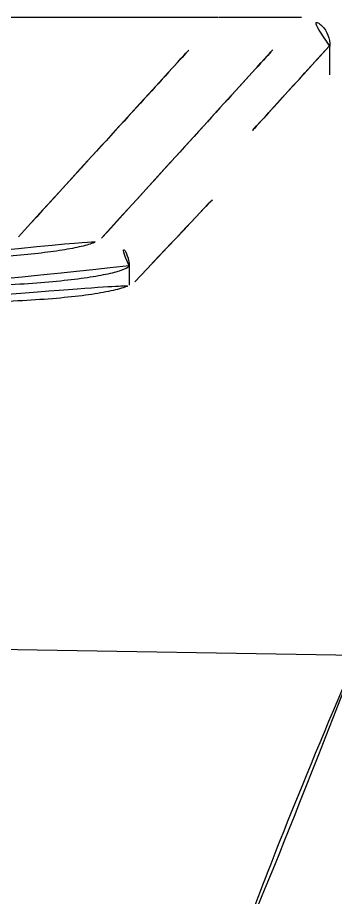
# Model space of a CAD drawing. Extents: x 16296660632 to 16296680496, y -37409619871 to -37409616057.
# Drawn here: x 16296679235.16 to 16296679240.86, y -37409616711.41 to -37409616695.62 of the extents above; entities that cross this region are included whole.
import ezdxf

# ---------------------------------------------------------------- set-up
doc = ezdxf.new("R2010")
doc.units = 0
doc.header["$LTSCALE"] = 10
doc.header["$MEASUREMENT"] = 0
for name, color, linetype in [('BACK_CASE_DADA_2', 7, 'CONTINUOUS'), ('BACK_LED_PCB_CAS', 7, 'CONTINUOUS'), ('BACK_TOP_COVER', 7, 'CONTINUOUS'), ('자바로고WINDOW', 7, 'CONTINUOUS')]:
    doc.layers.add(name, color=color, linetype=linetype)

msp = doc.modelspace()

# ---------------------------------------------------------------- linework, layer by layer
at = {"layer": 'BACK_CASE_DADA_2', "color": 7, "linetype": 'Continuous', "ltscale": 25.4}
msp.add_line((16296679241.23476, -37409616707.069252), (16296679222.329309, -37409616706.746353), dxfattribs=at)
for centre, radius, start, end in [((16296676801.492741, -37409614402.087822), 3348.88399, 316.663651929, 316.753324469), ((16296679315.988541, -37409616739.839592), 81.6078, 156.32485468, 166.01316186), ((16296679405.328291, -37409616770.044189), 171.79505, 159.26056254, 163.86005905)]:
    msp.add_arc(centre, radius, start, end, dxfattribs=at)
msp.add_open_spline([(16296679233.181299, -37409616700.733292), (16296679233.434019, -37409616700.737732), (16296679233.682819, -37409616700.739243), (16296679234.17289, -37409616700.736641), (16296679234.416059, -37409616700.732483), (16296679234.885481, -37409616700.718521), (16296679235.10894, -37409616700.70887), (16296679235.53397, -37409616700.684433), (16296679235.737419, -37409616700.669456), (16296679236.10907, -37409616700.635246), (16296679236.277849, -37409616700.616074), (16296679236.581699, -37409616700.573708), (16296679236.71736, -37409616700.550308), (16296679236.944019, -37409616700.501266), (16296679237.036551, -37409616700.475487), (16296679237.1798, -37409616700.421448), (16296679237.230129, -37409616700.393158), (16296679237.257271, -37409616700.364372)], degree=3, knots=[0, 0, 0, 0, 0.125, 0.125, 0.25, 0.25, 0.375, 0.375, 0.5, 0.5, 0.625, 0.625, 0.75, 0.75, 0.875, 0.875, 1, 1, 1, 1], dxfattribs=at)
at = {"layer": 'BACK_LED_PCB_CAS', "color": 7, "linetype": 'Continuous', "ltscale": 25.4}
for p, q in [((16296679240.24814, -37409616695.620132), (16296679238.759359, -37409616695.620132)), ((16296679240.759359, -37409616696.647179), (16296679240.759359, -37409616696.132477)), ((16296679237.15786, -37409616700.077766), (16296679237.15786, -37409616700.424919))]:
    msp.add_line(p, q, dxfattribs=at)
for centre, radius, start, end in [((16296679240.259359, -37409616696.120132), 0.5, 358.3430391, 91.0531094), ((16296685704.990089, -37409622582.269943), 8742.599073, 137.6799397793, 137.7149019907)]:
    msp.add_arc(centre, radius, start, end, dxfattribs=at)
msp.add_ellipse((16296679236.660789, -37409616700.077766), major_axis=(-0.37004, 0.336259), ratio=0.987177658, start_param=3.885626472, end_param=5.443576798, dxfattribs=at)
for points, knots in [([(16296679235.16958, -37409616699.55484), (16296679236.369699, -37409616698.238617), (16296679237.26647, -37409616697.255836), (16296679238.4613, -37409616695.946579), (16296679238.759359, -37409616695.620132), (16296679238.759359, -37409616695.620132)], [0, 0, 0, 0, 0.25, 0.25, 0.5, 0.5, 0.5, 0.5]), ([(16296679236.660789, -37409616699.581306), (16296679237.86385, -37409616698.256203), (16296679238.762819, -37409616697.266823), (16296679239.960569, -37409616695.948769), (16296679240.259359, -37409616695.620132), (16296679240.259359, -37409616695.620132)], [0, 0, 0, 0, 0.25, 0.25, 0.5, 0.5, 0.5, 0.5]), ([(16296679233.181299, -37409616699.964127), (16296679233.39732, -37409616699.964127), (16296679233.609921, -37409616699.961639), (16296679234.028589, -37409616699.951912), (16296679234.236271, -37409616699.944588), (16296679234.637119, -37409616699.925323), (16296679234.82789, -37409616699.913544), (16296679235.190651, -37409616699.885872), (16296679235.364241, -37409616699.869766), (16296679235.681339, -37409616699.834427), (16296679235.825331, -37409616699.815208), (16296679236.08453, -37409616699.773788), (16296679236.20022, -37409616699.751404), (16296679236.393551, -37409616699.705307), (16296679236.472481, -37409616699.681473), (16296679236.594681, -37409616699.63224), (16296679236.63763, -37409616699.606819), (16296679236.660789, -37409616699.581306)], [0, 0, 0, 0, 0.125, 0.125, 0.25, 0.25, 0.375, 0.375, 0.5, 0.5, 0.625, 0.625, 0.75, 0.75, 0.875, 0.875, 1, 1, 1, 1]), ([(16296679237.15786, -37409616700.077766), (16296679237.13135, -37409616700.103287), (16296679237.08301, -37409616700.128304), (16296679236.944469, -37409616700.177299), (16296679236.85346, -37409616700.201439), (16296679236.630711, -37409616700.247864), (16296679236.500959, -37409616700.269814), (16296679236.20565, -37409616700.311127), (16296679236.038151, -37409616700.330704), (16296679235.675211, -37409616700.366058), (16296679235.48077, -37409616700.381821), (16296679235.066259, -37409616700.409523), (16296679234.843821, -37409616700.421516), (16296679234.388531, -37409616700.440651), (16296679234.154739, -37409616700.447899), (16296679233.67485, -37409616700.45771), (16296679233.42791, -37409616700.460243), (16296679233.181299, -37409616700.460243)], [0, 0, 0, 0, 0.125, 0.125, 0.25, 0.25, 0.375, 0.375, 0.5, 0.5, 0.625, 0.625, 0.75, 0.75, 0.875, 0.875, 1, 1, 1, 1])]:
    msp.add_open_spline(points, degree=3, knots=knots, dxfattribs=at)
at = {"layer": 'BACK_TOP_COVER', "color": 7, "linetype": 'Continuous', "ltscale": 25.4}
msp.add_line((16296679238.74819, -37409616695.620132), (16296679232.61972, -37409616695.620132), dxfattribs=at)
msp.add_open_spline([(16296679235.16958, -37409616699.55484), (16296679236.369699, -37409616698.238617), (16296679237.26647, -37409616697.255836), (16296679238.4613, -37409616695.946579), (16296679238.759359, -37409616695.620132), (16296679238.759359, -37409616695.620132)], degree=3, knots=[0, 0, 0, 0, 0.25, 0.25, 0.5, 0.5, 0.5, 0.5], dxfattribs=at)
at = {"layer": '자바로고WINDOW', "color": 7, "linetype": 'Continuous', "ltscale": 25.4}
msp.add_line((16296679238.74819, -37409616695.620132), (16296679232.61972, -37409616695.620132), dxfattribs=at)
msp.add_open_spline([(16296679235.16958, -37409616699.55484), (16296679236.369699, -37409616698.238617), (16296679237.26647, -37409616697.255836), (16296679238.4613, -37409616695.946579), (16296679238.759359, -37409616695.620132), (16296679238.759359, -37409616695.620132)], degree=3, knots=[0, 0, 0, 0, 0.25, 0.25, 0.5, 0.5, 0.5, 0.5], dxfattribs=at)

doc.saveas('drawing.dxf')
